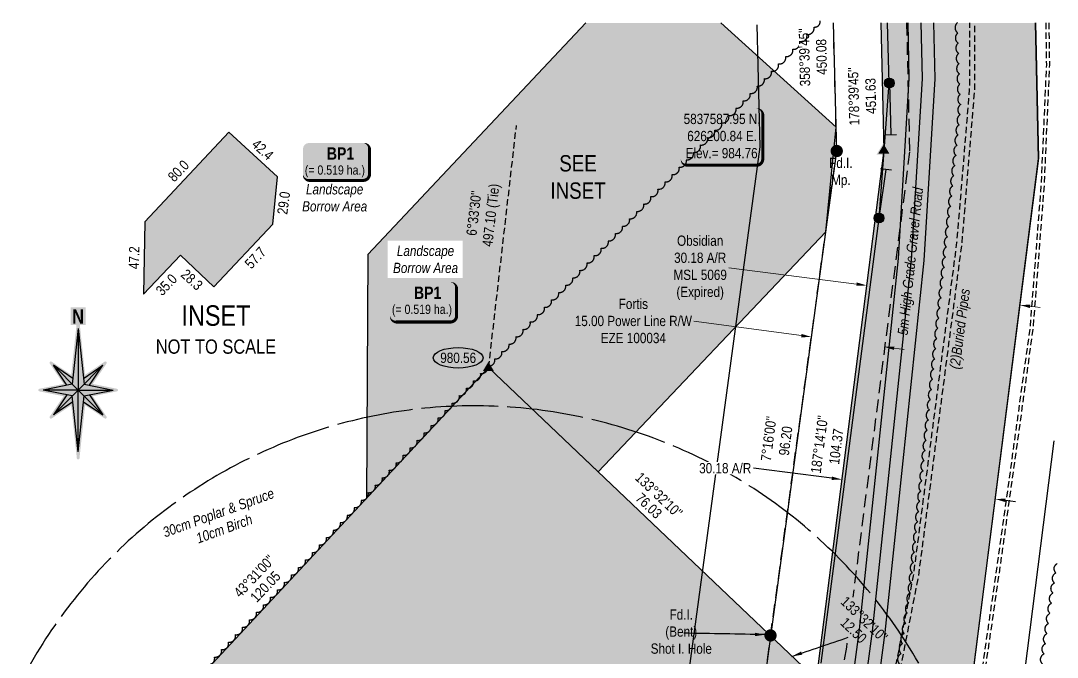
# Model space of a CAD drawing. Extents: x 621743 to 629441, y 5837005 to 5838851.
# Drawn here: x 627150 to 628163, y 5838138 to 5838760 of the extents above; entities that cross this region are included whole.
import ezdxf
from ezdxf.enums import TextEntityAlignment as Align

# ---------------------------------------------------------------- set-up
doc = ezdxf.new("R2010")
doc.units = 0
doc.header["$LTSCALE"] = 5
for name, pattern in [('0', [1, 1, 0]), ('foc-BUFFER', [16.75, 15, -1.75]), ('foc-FLOWLINE', [3.75, 2.5, -1.25]), ('foc-LSD', [8, 5, -3]), ('foc-TIELINE', [1.875, 1.25, -0.625]), ('POWERLINE5', [7.8, 2.4, -0.6, 0.6, -0.6, 0.6, -0.6, 2.4]), ('UG_PIPE', [1.875, 1.25, -0.625])]:
    doc.linetypes.add(name, pattern=pattern)
for name, color, linetype in [('AS-PIPE-UG', 44, 'UG_PIPE'), ('AS-POWER', 104, 'foc-POWER'), ('AS-POWER-EXISTING', 72, 'POWERLINE5'), ('AS-ROADS', 254, 'Continuous'), ('AS-SYMBOL', 7, 'Continuous'), ('AUX-BUFFER', 7, 'foc-BUFFER'), ('C-RW', 13, 'Continuous'), ('CG-NORTH', 7, 'Continuous'), ('DETAIL-T', 7, 'Continuous'), ('F-EZE', 190, 'foc-FLOWLINE'), ('F-RW', 190, 'Continuous'), ('L-BD', 7, 'Continuous'), ('L-MON', 1, 'Continuous'), ('L-SECTION-LSD', 7, 'foc-LSD'), ('L-TIE', 7, 'foc-TIELINE'), ('P-ELEVATION', 7, 'Continuous'), ('P-PROPOSED', 10, 'Continuous'), ('P-PROPOSED-H', 21, 'Continuous'), ('P-TEMP-BLOCKS', 250, 'Continuous'), ('P-TEMP-H', 41, 'Continuous'), ('P-TEMP_BORROW PIT', 46, 'Continuous'), ('P-TXT', 4, 'Continuous'), ('T-BUSH', 110, '0'), ('T-BUSH-T', 110, 'Continuous'), ('T-EXISTING TFA-T', 220, 'Continuous')]:
    doc.layers.add(name, color=color, linetype=linetype)
for name, color, linetype, lineweight in [('C-AR-T', 13, 'Continuous', 9), ('F-EZE-T', 190, 'Continuous', 9), ('T-TEXT', 48, 'Continuous', 18)]:
    doc.layers.add(name, color=color, linetype=linetype, lineweight=lineweight)
doc.styles.add('80', font='ARIALN.TTF', dxfattribs={"height": 10})
doc.styles.add('80CG', font='ARIALN.TTF', dxfattribs={"height": 10})
doc.styles.add('80L', font='ARIALN.TTF', dxfattribs={"height": 10})
doc.styles.add('80LS', font='ARIALNI.TTF', dxfattribs={"height": 10})
doc.styles.add('BOLD', font='ARIALNB.TTF')
doc.styles.add('foc-LtypeFont', font='ARIALN.TTF', dxfattribs={"height": 7.35})
doc.linetypes.add('foc-POWER', pattern='A,6,-1,["P",foc-LtypeFont,S=0.2,R=0,X=-0.625,Y=-0.75],-1.24,4', length=12.24)
doc.dimstyles.new('Compass 5 000', dxfattribs={"dimscale": 5, "dimtxt": 9, "dimasz": 2, "dimexe": 0.2, "dimexo": 0.0625, "dimgap": 0.5, "dimtad": 0, "dimtih": 1, "dimtoh": 1, "dimzin": 0, "dimdsep": 46, "dimtxsty": '80CG', "dimcen": 0.1, "dimse1": 1, "dimse2": 1, "dimclrd": 256, "dimclrt": 256, "dimaunit": 1, "dimadec": 4, "dimazin": 0, "dimtfac": 0.06, "dimtofl": 0, "dimtmove": 0, "dimatfit": 1, "dimfxl": 0.2, "dimtolj": 1, "dimtzin": 0, "dimlwd": -1, "dimarcsym": 0})

# ---------------------------------------------------------------- blocks, each defined once
blk = doc.blocks.new('NORTH')
h = blk.add_hatch(color=141)
h.dxf.hatch_style = 1
edge = h.paths.add_edge_path()
edge.add_line((-2.5, 97.8), (-11.3, 97.8))
edge.add_line((-11.3, 97.8), (-11.3, 124.5))
edge.add_line((-11.3, 124.5), (11.4, 124.5))
edge.add_line((11.4, 124.5), (11.4, 97.8))
edge.add_line((11.4, 97.8), (2.5, 97.8))
edge.add_line((2.5, 97.8), (10.4, 22.8))
edge.add_line((10.4, 22.8), (39.9, 42.7))
edge.add_arc((41, 41), 2, -34, 124, ccw=False)
edge.add_line((42.7, 39.9), (22, 9.2))
edge.add_line((22, 9.2), (58.3, 2))
edge.add_arc((57.9, 0), 2, -78.6499, 78.6499, ccw=False)
edge.add_line((58.3, -2), (22, -9.2))
edge.add_line((22, -9.2), (42.7, -39.9))
edge.add_arc((41, -41), 2, -124, 34, ccw=False)
edge.add_line((39.9, -42.7), (10.4, -22.8))
edge.add_line((10.4, -22.8), (2, -102.6))
edge.add_arc((0, -102.4), 2, 186, 354, ccw=False)
edge.add_line((-2, -102.6), (-10.4, -22.8))
edge.add_line((-10.4, -22.8), (-39.9, -42.7))
edge.add_arc((-41, -41), 2, 146, 304, ccw=False)
edge.add_line((-42.7, -39.9), (-22, -9.2))
edge.add_line((-22, -9.2), (-58.3, -2))
edge.add_arc((-57.9, 0), 2, 101.3501, 258.6499, ccw=False)
edge.add_line((-58.3, 2), (-22, 9.2))
edge.add_line((-22, 9.2), (-42.7, 39.9))
edge.add_arc((-41, 41), 2, 56, 214, ccw=False)
edge.add_line((-39.9, 42.7), (-10.4, 22.8))
edge.add_line((-10.4, 22.8), (-2.5, 97.8))
at = {"linetype": 'Continuous'}
for points in [[(0, 92.8), (-8.8, 8.8), (0, 0)], [(-37.3, 37.3), (-17, 7.2), (-8.8, 8.8)], [(37.3, 37.3), (7.9, 17.5), (8.8, 8.8)], [(0, 0), (-52.8, 0), (-8.8, -8.8)], [(8.8, 8.8), (0, 0), (52.8, 0)], [(8.8, -8.8), (0, 0), (0, -92.8)], [(-7.9, -17.5), (-8.8, -8.8), (-37.3, -37.3)], [(17, -7.2), (8.8, -8.8), (37.3, -37.3)]]:
    blk.add_hatch(color=14, dxfattribs=at).paths.add_polyline_path(points)
at = {"color": 14, "linetype": 'Continuous'}
for p, q in [((0, 92.8), (-8.8, 8.8)), ((0, 92.8), (0, 0)), ((0, 92.8), (8.8, 8.8)), ((0, 0), (-37.3, 37.3)), ((-17, 7.2), (-37.3, 37.3)), ((-7.9, 17.5), (-37.3, 37.3)), ((0, 0), (37.3, 37.3)), ((7.9, 17.5), (37.3, 37.3)), ((17, 7.2), (37.3, 37.3)), ((-8.8, 8.8), (-52.8, 0)), ((0, 0), (-52.8, 0)), ((0, 0), (-37.3, -37.3)), ((0, 0), (37.3, -37.3)), ((0, -92.8), (0, 0)), ((0, 0), (52.8, 0)), ((8.8, 8.8), (52.8, 0)), ((-8.8, -8.8), (-52.8, 0)), ((-17, -7.2), (-37.3, -37.3)), ((0, -92.8), (-8.8, -8.8)), ((0, -92.8), (8.8, -8.8)), ((8.8, -8.8), (52.8, 0)), ((16.9, -7), (17, -7.2)), ((17, -7.2), (37.3, -37.3)), ((-7.9, -17.5), (-37.3, -37.3)), ((7.9, -17.5), (37.3, -37.3))]:
    blk.add_line(p, q, dxfattribs=at)
at = {"color": 14, "style": 'BOLD'}
blk.add_text('N', height=21.1, dxfattribs=at).set_placement((0, 110.6), align=Align.MIDDLE_CENTER)
blk = doc.blocks.new('we')
at = {"layer": 'P-ELEVATION'}
h = blk.add_hatch(color=111, dxfattribs=at)
h.dxf.hatch_style = 1
edge = h.paths.add_edge_path()
edge.add_ellipse((0, 0), major_axis=(-24.4, 0), ratio=0.410256, start_angle=0, end_angle=360)
at = {"layer": 'P-ELEVATION', "color": 7, "flags": 128}
blk.add_lwpolyline([(0, 0, 12.5, 0, 0), (-12.4, -6.4, 0, 0, 0)], format="xyseb", dxfattribs=at)
at = {"layer": 'P-ELEVATION', "color": 7}
blk.add_ellipse((0, 0), major_axis=(-24.4, 0), ratio=0.410256, dxfattribs=at)
at = {"layer": 'P-ELEVATION', "style": '80'}
blk.add_attdef('ELEVATION', text='', height=10, dxfattribs=at).set_placement((0, 0), align=Align.MIDDLE_CENTER)
blk = doc.blocks.new('POWERPOLE')
h = blk.add_hatch(color=255)
edge = h.paths.add_edge_path()
edge.add_arc((0, 0), 0.96, 0, 360)
at = {"linetype": 'Continuous'}
for p, q in [((0.68, -0.68), (-0.68, 0.68)), ((-0.68, -0.68), (0.68, 0.68))]:
    blk.add_line(p, q, dxfattribs=at)
blk.add_circle((0, 0), 0.96, dxfattribs=at)
blk = doc.blocks.new('*U56')
at = {"color": 72}
blk.add_line((-1.1, -0.04), (1.1, 0.04), dxfattribs=at)
at = {"layer": 'AS-SYMBOL', "color": 72, "flags": 128}
blk.add_lwpolyline([(-0.32, 10.08), (0, 0)], dxfattribs=at)
blk = doc.blocks.new('*U57')
at = {"color": 72}
blk.add_line((1.09, -0.16), (-1.09, 0.16), dxfattribs=at)
at = {"layer": 'AS-SYMBOL', "color": 72, "flags": 128}
blk.add_lwpolyline([(-1.37, -9.5), (0, 0)], dxfattribs=at)
blk = doc.blocks.new('*U63')
h = blk.add_hatch(color=254)
edge = h.paths.add_edge_path()
edge.add_line((-34, -28.5), (34, -28.5))
edge.add_arc((34, -22.5), 6, 270, 360)
edge.add_line((40, -22.5), (40, 21))
edge.add_arc((34, 21), 6, 0, 90)
edge.add_line((34, 27), (-34, 27))
edge.add_arc((-34, 21), 6, 90, 180)
edge.add_line((-40, 21), (-40, -22.5))
edge.add_arc((-34, -22.5), 6, 180, 270)
at = {"color": 1, "flags": 128}
blk.add_lwpolyline([(-34, -28.5, 3, 3, 0), (34, -28.5, 3, 3, 0.414214), (40, -22.5, 3, 3, 0), (40, 21, 3, 0, 0.414214), (34, 27, 0, 0, 0), (-34, 27, 0, 0, 0.414214), (-40, 21, 0, 0, 0), (-40, -22.5, 0, 3, 0.414214)], format="xyseb", close=True, dxfattribs=at)
blk.add_lwpolyline([(106.8, -14.7, 0, 10, 0), (0, 0, 5, 5, 0)], format="xyseb", dxfattribs=at)
at = {"color": 1, "style": '80'}
blk.add_attdef('ENTER_TEXT_001', (-36, -5), '', height=10, dxfattribs=at)
blk = doc.blocks.new('*U64')
h = blk.add_hatch(color=191)
edge = h.paths.add_edge_path()
edge.add_line((-26.5, -20.4), (26.5, -20.4))
edge.add_arc((26.5, -14.4), 6, 270, 360)
edge.add_line((32.5, -14.4), (32.5, 12.5))
edge.add_arc((26.5, 12.5), 6, 0, 90)
edge.add_line((26.5, 18.5), (-26.5, 18.5))
edge.add_arc((-26.5, 12.5), 6, 90, 180)
edge.add_line((-32.5, 12.5), (-32.5, -14.4))
edge.add_arc((-26.5, -14.4), 6, 180, 270)
at = {"color": 250, "flags": 128}
blk.add_lwpolyline([(-26.5, -20.4, 3, 3, 0), (26.5, -20.4, 3, 3, 0.414214), (32.5, -14.4, 3, 3, 0), (32.5, 12.5, 3, 0, 0.414214), (26.5, 18.5, 0, 0, 0), (-26.5, 18.5, 0, 0, 0.414214), (-32.5, 12.5, 0, 0, 0), (-32.5, -14.4, 0, 3, 0.414214)], format="xyseb", close=True, dxfattribs=at)
at = {"flags": 128}
blk.add_lwpolyline([(-18, -10.7, 0, 7.5, 0), (0, 0, 0, 0, 0)], format="xyseb", dxfattribs=at)
at = {"color": 250}
for tag, p, height, style in [('TEMP_AREA_W1_001', (-9.2, 2.2), 12, 'BOLD'), ('ENTER_TEXT_001', (-30.7, -12.5), 9, '80')]:
    blk.add_attdef(tag, p, '', height=height, dxfattribs=dict(at, style=style))
blk = doc.blocks.new('*U65')
h = blk.add_hatch(color=191)
edge = h.paths.add_edge_path()
edge.add_line((-26.5, -18.1), (26.5, -18.1))
edge.add_arc((26.5, -12.1), 6, 270, 360)
edge.add_line((32.5, -12.1), (32.5, 12.5))
edge.add_arc((26.5, 12.5), 6, 0, 90)
edge.add_line((26.5, 18.5), (-26.5, 18.5))
edge.add_arc((-26.5, 12.5), 6, 90, 180)
edge.add_line((-32.5, 12.5), (-32.5, -12.1))
edge.add_arc((-26.5, -12.1), 6, 180, 270)
at = {"color": 250, "flags": 128}
blk.add_lwpolyline([(-26.5, -18.1, 3, 3, 0), (26.5, -18.1, 3, 3, 0.414214), (32.5, -12.1, 3, 3, 0), (32.5, 12.5, 3, 0, 0.414214), (26.5, 18.5, 0, 0, 0), (-26.5, 18.5, 0, 0, 0.414214), (-32.5, 12.5, 0, 0, 0), (-32.5, -12.1, 0, 3, 0.414214)], format="xyseb", close=True, dxfattribs=at)
at = {"flags": 128}
blk.add_lwpolyline([(-18, -10.7, 0, 7.5, 0), (0, 0, 0, 0, 0)], format="xyseb", dxfattribs=at)
at = {"color": 250}
for tag, p, height, style in [('TEMP_AREA_W1_001', (-9.2, 2.2), 12, 'BOLD'), ('ENTER_TEXT_001', (-30.7, -12.5), 9, '80')]:
    blk.add_attdef(tag, p, '', height=height, dxfattribs=dict(at, style=style))
blk = doc.blocks.new('*D67')
at = {"layer": 'C-AR-T', "transparency": 16777216}
for p, q in [((627966.7, 5838502.8), (627841.7, 5838518.8)), ((628136.2, 5838481.2), (628146.1, 5838479.9))]:
    blk.add_line(p, q, dxfattribs=at)
for points in [[(627966.9, 5838504.5), (627966.5, 5838501.2), (627976.6, 5838501.6)], [(628136.4, 5838482.8), (628136, 5838479.5), (628126.3, 5838482.4)]]:
    blk.add_solid(points, dxfattribs=at)
at = {"layer": 'C-AR-T', "transparency": 16777216, "insert": (627813.8, 5838518.8), "char_height": 10, "attachment_point": 5, "style": '80CG'}
blk.add_mtext('\\A1;Obsidian\\P30.18 A/R\\PMSL 5069\\P(Expired)', dxfattribs=at)
blk = doc.blocks.new('*D71')
at = {"layer": 'F-EZE-T', "transparency": 16777216}
for p, q in [((627912.7, 5838452.5), (627807.7, 5838466.8)), ((628003.3, 5838440.2), (628013.2, 5838438.9))]:
    blk.add_line(p, q, dxfattribs=at)
for points in [[(627912.9, 5838454.2), (627912.5, 5838450.9), (627922.6, 5838451.2)], [(628003.5, 5838441.9), (628003.1, 5838438.6), (627993.4, 5838441.6)]]:
    blk.add_solid(points, dxfattribs=at)
at = {"layer": 'F-EZE-T', "transparency": 16777216, "insert": (627748.5, 5838466.8), "char_height": 10, "attachment_point": 5, "style": '80CG'}
blk.add_mtext('\\A1;Fortis\\P15.00 Power Line R/W\\PEZE 100034', dxfattribs=at)
blk = doc.blocks.new('*D72')
at = {"layer": 'P-TXT', "transparency": 16777216}
for p, q in [((627942.5, 5838313.2), (627866, 5838322.9)), ((628112.1, 5838291.6), (628122.1, 5838290.3))]:
    blk.add_line(p, q, dxfattribs=at)
for points in [[(627942.7, 5838314.8), (627942.3, 5838311.5), (627952.4, 5838311.9)], [(628112.3, 5838293.2), (628111.9, 5838289.9), (628102.2, 5838292.8)]]:
    blk.add_solid(points, dxfattribs=at)
at = {"layer": 'P-TXT', "transparency": 16777216, "insert": (627838.3, 5838322.9), "char_height": 10, "attachment_point": 5, "style": '80CG', "bg_fill": 3, "box_fill_scale": 1.1, "bg_fill_color": 256, "bg_fill_true_color": 13158600, "bg_fill_transparency": 0}
blk.add_mtext('\\A1;30.18 A/R', dxfattribs=at)
blk = doc.blocks.new('STRIA')
blk.add_hatch(color=255).paths.add_polyline_path([(-0.04, 1.52), (-1.47, -0.87), (1.39, -0.87)])
blk = doc.blocks.new('STRIAA')
blk.add_blockref('STRIA', (0, 0))
blk = doc.blocks.new('STRIB')
at = {"color": 1}
blk.add_solid([(-1.12, -0.67), (-0.04, 1.13), (1.04, -0.67)], dxfattribs=at)
blk = doc.blocks.new('STRIBB')
blk.add_blockref('STRIB', (0, 0))
blk = doc.blocks.new('STRICC')
for name in ['STRIAA', 'STRIBB']:
    blk.add_blockref(name, (0, 0))
blk = doc.blocks.new('fdspike')
blk.add_blockref('STRICC', (0, 0))
blk = doc.blocks.new('fdia')
at = {"color": 255, "const_width": 1}
blk.add_lwpolyline([(-0.5, 0, 1), (0.5, 0, 1)], format="xyb", close=True, dxfattribs=at)
blk = doc.blocks.new('Fdiaa')
blk.add_blockref('fdia', (0, 0))
blk = doc.blocks.new('fdib')
at = {"color": 1, "const_width": 1.6}
blk.add_lwpolyline([(-0.4, 0, 1), (0.4, 0, 1)], format="xyb", close=True, dxfattribs=at)
at = {"color": 1}
blk.add_circle((0, 0), 0.8, dxfattribs=at)
blk = doc.blocks.new('Fdibb')
blk.add_blockref('fdib', (0, 0))
blk = doc.blocks.new('fdicc')
for name in ['Fdibb', 'Fdiaa']:
    blk.add_blockref(name, (0, 0))
blk = doc.blocks.new('FDI')
blk.add_blockref('fdicc', (0, 0))

msp = doc.modelspace()

# ---------------------------------------------------------------- hatches: boundary and pattern name
at = {"layer": 'AS-ROADS'}
h = msp.add_hatch(color=256, dxfattribs=at)
h.dxf.hatch_style = 1
h.paths.add_polyline_path([(627723.147, 5837048.202), (627748.996, 5837048.202), (627756.295, 5837075.962), (627818.666, 5837354.881), (627856.41, 5837546.82), (627915.663, 5837733.565), (627975.377, 5838019.509), (627994.311, 5838162.306), (628032.522, 5838525.906), (628043.231, 5838703.441), (628041.943, 5838758.202), (628016.936, 5838758.202), (628018.213, 5838703.901), (628007.601, 5838527.966), (627969.483, 5838165.256), (627950.716, 5838023.713), (627891.45, 5837739.917), (627832.153, 5837553.032), (627794.198, 5837360.021), (627731.999, 5837081.87)])
at = {"layer": 'P-PROPOSED-H'}
h = msp.add_hatch(color=256, dxfattribs=at)
h.dxf.hatch_style = 1
h.paths.add_polyline_path([(628141.692, 5838758.202), (628144.608, 5838625.894), (628077.099, 5838097.437), (628038.975, 5837796.408), (628020.702, 5837795.841), (627886.777, 5837791.956), (627927.392, 5838116.371), (627993.497, 5838633.836), (627990.755, 5838758.202)])
h = msp.add_hatch(color=256, dxfattribs=at)
h.dxf.hatch_style = 1
h.paths.add_polyline_path([(628036.527, 5837187.511), (627427.417, 5837171.526), (627420.702, 5837577.271), (627213.252, 5837569.496), (627197.747, 5837982.666), (627607.047, 5838421.246), (627927.392, 5838116.371), (627886.777, 5837791.956), (627962.862, 5837794.046), (628020.702, 5837795.841)])
at = {"layer": 'P-TEMP-H'}
h = msp.add_hatch(color=256, dxfattribs=at)
h.dxf.hatch_style = 1
h.paths.add_polyline_path([(627834.082, 5838758.202), (627702.073, 5838758.202), (627489.061, 5838531.899), (627487.789, 5838293.544), (627607.047, 5838421.246), (627714.13, 5838319.334), (627936.478, 5838553.88), (627946.681, 5838656.315)])
h = msp.add_hatch(color=256, dxfattribs=at)
h.dxf.hatch_style = 1
h.paths.add_polyline_path([(627306.027, 5838531.286), (627338.624, 5838500.263), (627396.117, 5838561.343), (627400.815, 5838607.718), (627353.159, 5838651.21), (627270.911, 5838563.83), (627269.743, 5838493.08), (627305.896, 5838531.148)])

# ---------------------------------------------------------------- linework, layer by layer
at = {"layer": 'AS-PIPE-UG', "flags": 128}
for points in [[(627765.697, 5837525.216), (627778.607, 5837525.126), (627819.257, 5837522.786), (627860.832, 5837540.891), (627868.687, 5837546.566), (627877.422, 5837554.411), (627881.662, 5837562.361), (627909.467, 5837622.096), (627927.557, 5837707.056), (627945.892, 5837786.116), (627968.777, 5837921.001), (627989.492, 5838050.301), (628022.357, 5838217.916), (628064.807, 5838543.481), (628077.197, 5838692.861), (628077.349, 5838758.202)], [(627881.517, 5837561.286), (627911.322, 5837621.379), (627929.489, 5837707.394), (627947.869, 5837786.625), (627973.71, 5837920.187), (627994.415, 5838049.424), (628027.294, 5838217.111), (628069.78, 5838542.951), (628082.196, 5838692.648), (628082.349, 5838758.202)], [(628151.584, 5838758.202), (628152.157, 5838717.261), (628146.917, 5838599.296), (628136.092, 5838460.141), (628105.402, 5838238.066), (628073.572, 5838017.886), (628054.662, 5837752.151), (628061.072, 5837559.701), (628064.492, 5837467.686), (628069.217, 5837397.476), (628071.547, 5837314.926), (628072.452, 5837248.271), (628068.907, 5837194.966), (628057.402, 5837182.266), (628028.262, 5837159.616), (627989.807, 5837127.141), (627932.562, 5837082.856), (627881.891, 5837048.202)], [(628154.584, 5838758.244), (628155.158, 5838717.215), (628149.912, 5838599.113), (628139.076, 5838459.819), (628108.372, 5838237.646), (628076.556, 5838017.564), (628057.665, 5837752.094), (628064.07, 5837559.807), (628067.488, 5837467.842), (628072.214, 5837397.619), (628074.546, 5837314.989), (628075.453, 5837248.192), (628071.831, 5837193.725), (628059.449, 5837180.058), (628030.151, 5837157.285), (627991.693, 5837124.807), (627934.328, 5837080.429), (627883.585, 5837045.726)]]:
    msp.add_lwpolyline(points, dxfattribs=at)
at = {"layer": 'AS-POWER'}
for p, q in [((627998.682, 5838699.416), (627996.978, 5838758.202)), ((627988.627, 5838567.416), (627998.682, 5838699.416)), ((627932.172, 5838132.486), (627988.627, 5838567.416))]:
    msp.add_line(p, q, dxfattribs=at)
at = {"layer": 'AS-ROADS', "flags": 128}
for points in [[(627723.147, 5837048.202), (627731.999, 5837081.87), (627794.198, 5837360.021), (627832.153, 5837553.032), (627891.45, 5837739.917), (627950.716, 5838023.713), (627969.483, 5838165.256), (628007.601, 5838527.966), (628018.213, 5838703.901), (628016.936, 5838758.202)], [(628029.439, 5838758.202), (628030.722, 5838703.671), (628020.062, 5838526.936), (627981.897, 5838163.781), (627963.047, 5838021.611), (627903.557, 5837736.741), (627844.282, 5837549.926), (627806.432, 5837357.451), (627744.147, 5837078.916), (627736.072, 5837048.202)], [(628041.943, 5838758.202), (628043.231, 5838703.441), (628032.522, 5838525.906), (627994.311, 5838162.306), (627975.377, 5838019.509), (627915.663, 5837733.565), (627856.41, 5837546.82), (627818.666, 5837354.881), (627756.295, 5837075.962), (627748.996, 5837048.202)]]:
    msp.add_lwpolyline(points, dxfattribs=at)
at = {"layer": 'AUX-BUFFER', "color": 251, "linetype": 'foc-BUFFER'}
msp.add_arc((627593.493, 5837883.864), 500, 207.468511, 152.531489, dxfattribs=at)
at = {"layer": 'F-EZE', "elevation": 4922.052}
for points in [[(627957.279, 5838151.98), (627956.78, 5838148.066), (627872.41, 5837654.782), (627798.414, 5837667.128), (627803.034, 5837694.481), (627822.89, 5837813.486), (627874.855, 5838098.308), (627882.611, 5838159.136), (627947.287, 5838632.936), (627944.103, 5838758.202)], [(628015.538, 5838758.202), (628018.49, 5838632.02), (627963.014, 5838196.956)]]:
    msp.add_lwpolyline(points, dxfattribs=at)
at = {"layer": 'F-RW'}
for points in [[(627862.497, 5837048.202), (628036.527, 5837187.511), (628023.641, 5837682.865), (628039.776, 5837802.116), (628144.57, 5838625.383), (628141.43, 5838758.202)], [(627942.478, 5837048.202), (628087.137, 5837164), (628073.711, 5837680.147), (628089.333, 5837795.609), (628159.861, 5838349.675)]]:
    msp.add_lwpolyline(points, dxfattribs=at)
at = {"layer": 'L-TIE'}
msp.add_line((627607.047, 5838421.246), (627634.234, 5838657.752), dxfattribs=at)
at = {"layer": 'P-PROPOSED', "flags": 128}
msp.add_lwpolyline([(628141.692, 5838758.202), (628144.608, 5838625.894), (628077.099, 5838097.437), (628038.975, 5837796.408), (628020.702, 5837795.841), (627886.777, 5837791.956), (627927.392, 5838116.371), (627993.497, 5838633.836), (627990.755, 5838758.202)], dxfattribs=at)
msp.add_lwpolyline([(628036.527, 5837187.511), (627427.417, 5837171.526), (627420.702, 5837577.271), (627213.252, 5837569.496), (627197.747, 5837982.666), (627607.047, 5838421.246), (627927.392, 5838116.371), (627886.777, 5837791.956), (627962.862, 5837794.046), (628020.702, 5837795.841)], close=True, dxfattribs=at)
at = {"layer": 'P-TEMP_BORROW PIT', "flags": 128}
msp.add_lwpolyline([(627306.027, 5838531.286), (627338.624, 5838500.263), (627396.117, 5838561.343), (627400.815, 5838607.718), (627353.159, 5838651.21), (627270.911, 5838563.83), (627269.743, 5838493.08), (627305.896, 5838531.148)], close=True, dxfattribs=at)
at = {"layer": 'T-BUSH', "flags": 128}
for points in [[(627149.731, 5837626.319, 0.52056705), (627159.721, 5837626.752, 0.52056705), (627169.712, 5837627.184, 0.52056705), (627179.703, 5837627.617, 0.52056705), (627189.693, 5837628.05, 0.52056705), (627199.684, 5837628.482, 0.52056705), (627209.675, 5837628.915, 0.52056705), (627219.665, 5837629.348, 0.52056705), (627229.656, 5837629.78, 0.52056705), (627239.646, 5837630.213, 0.52056705), (627249.637, 5837630.646, 0.52056705), (627259.628, 5837631.078, 0.52056705), (627269.618, 5837631.511, 0.52056705), (627279.609, 5837631.944, 0.52056705), (627289.6, 5837632.376, 0.52056705), (627299.59, 5837632.809, 0.52056705), (627309.581, 5837633.242, 0.52056705), (627319.572, 5837633.674, 0.52056705), (627329.562, 5837634.107, 0.52056705), (627339.553, 5837634.54, 0.52056705), (627349.547, 5837634.842, 0.52056705), (627359.546, 5837635.022, 0.52056705), (627369.544, 5837635.202, 0.52056705), (627379.543, 5837635.381, 0.52056705), (627389.541, 5837635.561, 0.52056705), (627399.539, 5837635.741, 0.52056705), (627409.538, 5837635.92, 0.52056705), (627419.536, 5837636.1, 0.52056705), (627429.535, 5837636.28, 0.52056705), (627439.533, 5837636.46, 0.52056705), (627449.531, 5837636.639, 0.52056705), (627459.53, 5837636.819, 0.52056705), (627469.528, 5837636.999, 0.52056705), (627477.689, 5837642.775, 0.52056705), (627485.848, 5837648.556, 0.52056705), (627494.008, 5837654.338, 0.52056705), (627502.167, 5837660.12, 0.52056705), (627510.326, 5837665.901, 0.52056705), (627514.651, 5837671.975, 0.52056705), (627507.464, 5837678.927, 0.52056705), (627500.276, 5837685.88, 0.52056705), (627493.088, 5837692.832, 0.52056705), (627485.9, 5837699.784, 0.52056705), (627478.712, 5837706.737, 0.52056705), (627471.524, 5837713.689, 0.52056705), (627464.336, 5837720.641, 0.52056705), (627457.148, 5837727.593, 0.52056705), (627449.96, 5837734.546, 0.52056705), (627442.773, 5837741.498, 0.52056705), (627435.585, 5837748.45, 0.52056705), (627428.397, 5837755.403, 0.52056705), (627421.209, 5837762.355, 0.52056705), (627414.021, 5837769.307, 0.52056705), (627406.833, 5837776.259, 0.52056705), (627399.645, 5837783.212, 0.52056705), (627392.457, 5837790.164, 0.52056705), (627385.269, 5837797.116, 0.52056705), (627378.082, 5837804.068, 0.52056705), (627370.894, 5837811.021, 0.52056705), (627363.706, 5837817.973, 0.52056705), (627356.518, 5837824.925, 0.52056705), (627349.33, 5837831.878, 0.52056705), (627342.142, 5837838.83, 0.52056705), (627334.954, 5837845.782, 0.52056705), (627327.766, 5837852.734, 0.52056705), (627320.578, 5837859.687, 0.52056705), (627313.391, 5837866.639, 0.52056705), (627306.203, 5837873.591, 0.52056705), (627299.015, 5837880.544, 0.52056705), (627291.827, 5837887.496, 0.52056705), (627284.639, 5837894.448, 0.52056705), (627277.451, 5837901.4, 0.52056705), (627270.263, 5837908.353, 0.52056705), (627263.075, 5837915.305, 0.52056705), (627255.887, 5837922.257, 0.52056705), (627248.7, 5837929.21, 0.52056705), (627241.512, 5837936.162, 0.52056705), (627234.324, 5837943.114, 0.52056705), (627227.136, 5837950.066, 0.52056705), (627219.948, 5837957.019, 0.52056705), (627212.76, 5837963.971, 0.52056705), (627205.572, 5837970.923, 0.52056705), (627198.384, 5837977.876, 0.52056705), (627195.769, 5837984.943, 0.52056705), (627202.597, 5837992.248, 0.52056705), (627209.426, 5837999.554, 0.52056705), (627216.255, 5838006.859, 0.52056705), (627223.083, 5838014.165, 0.52056705), (627229.912, 5838021.47, 0.52056705), (627236.741, 5838028.776, 0.52056705), (627243.569, 5838036.081, 0.52056705), (627250.398, 5838043.387, 0.52056705), (627257.227, 5838050.692, 0.52056705), (627264.055, 5838057.997, 0.52056705), (627270.884, 5838065.303, 0.52056705), (627277.713, 5838072.608, 0.52056705), (627284.541, 5838079.914, 0.52056705), (627291.37, 5838087.219, 0.52056705), (627298.199, 5838094.525, 0.52056705), (627305.027, 5838101.83, 0.52056705), (627311.856, 5838109.136, 0.52056705), (627318.685, 5838116.441, 0.52056705), (627325.513, 5838123.746, 0.52056705), (627332.342, 5838131.052, 0.52056705), (627339.17, 5838138.357, 0.52056705), (627345.999, 5838145.663, 0.52056705), (627352.828, 5838152.968, 0.52056705), (627359.656, 5838160.274, 0.52056705), (627366.485, 5838167.579, 0.52056705), (627373.314, 5838174.885, 0.52056705), (627380.142, 5838182.19, 0.52056705), (627386.971, 5838189.495, 0.52056705), (627393.8, 5838196.801, 0.52056705), (627400.628, 5838204.106, 0.52056705), (627407.457, 5838211.412, 0.52056705), (627414.286, 5838218.717, 0.52056705), (627421.114, 5838226.023, 0.52056705), (627427.943, 5838233.328, 0.52056705), (627434.772, 5838240.633, 0.52056705), (627441.6, 5838247.939, 0.52056705), (627448.429, 5838255.244, 0.52056705), (627455.258, 5838262.55, 0.52056705), (627462.086, 5838269.855, 0.52056705), (627468.915, 5838277.161, 0.52056705), (627475.744, 5838284.466, 0.52056705), (627482.572, 5838291.772, 0.52056705), (627489.401, 5838299.077, 0.52056705), (627496.23, 5838306.382, 0.52056705), (627503.058, 5838313.688, 0.52056705), (627509.887, 5838320.993, 0.52056705), (627516.716, 5838328.299, 0.52056705), (627523.544, 5838335.604, 0.52056705), (627530.373, 5838342.91, 0.52056705), (627537.201, 5838350.215, 0.52056705), (627544.03, 5838357.521, 0.52056705), (627550.859, 5838364.826, 0.52056705), (627557.687, 5838372.131, 0.52056705), (627564.516, 5838379.437, 0.52056705), (627571.432, 5838386.66, 0.52056705), (627578.366, 5838393.865, 0.52056705), (627585.3, 5838401.07, 0.52056705), (627592.235, 5838408.276, 0.52056705), (627599.169, 5838415.481, 0.52056705), (627606.103, 5838422.686, 0.52056705), (627613.038, 5838429.891, 0.52056705), (627619.972, 5838437.096, 0.52056705), (627626.906, 5838444.302, 0.52056705), (627633.841, 5838451.507, 0.52056705), (627640.775, 5838458.712, 0.52056705), (627647.709, 5838465.917, 0.52056705), (627654.644, 5838473.122, 0.52056705), (627661.578, 5838480.328, 0.52056705), (627668.512, 5838487.533, 0.52056705), (627675.447, 5838494.738, 0.52056705), (627682.381, 5838501.943, 0.52056705), (627689.315, 5838509.148, 0.52056705), (627696.25, 5838516.354, 0.52056705), (627703.184, 5838523.559, 0.52056705), (627710.118, 5838530.764, 0.52056705), (627717.053, 5838537.969, 0.52056705), (627723.987, 5838545.175, 0.52056705), (627730.921, 5838552.38, 0.52056705), (627737.856, 5838559.585, 0.52056705), (627744.79, 5838566.79, 0.52056705), (627751.724, 5838573.995, 0.52056705), (627758.659, 5838581.201, 0.52056705), (627765.593, 5838588.406, 0.52056705), (627772.527, 5838595.611, 0.52056705), (627779.462, 5838602.816, 0.52056705), (627786.396, 5838610.021, 0.52056705), (627793.33, 5838617.227, 0.52056705), (627800.265, 5838624.432, 0.52056705), (627807.199, 5838631.637, 0.52056705), (627814.133, 5838638.842, 0.52056705), (627821.067, 5838646.047, 0.52056705), (627828.002, 5838653.253, 0.52056705), (627834.936, 5838660.458, 0.52056705), (627841.87, 5838667.663, 0.52056705), (627848.805, 5838674.868, 0.52056705), (627855.739, 5838682.074, 0.52056705), (627862.673, 5838689.279, 0.52056705), (627869.608, 5838696.484, 0.52056705), (627876.542, 5838703.689, 0.52056705), (627883.476, 5838710.894, 0.52056705), (627890.411, 5838718.1, 0.52056705), (627897.345, 5838725.305, 0.52056705), (627904.279, 5838732.51, 0.52056705), (627911.214, 5838739.715, 0.52056705), (627918.148, 5838746.92, 0.52056705), (627925.082, 5838754.126, 0.52056705), (627931.008, 5838760.282, 0.52056705)], [(628065.302, 5838758.318, 0.52056705), (628065.69, 5838748.326, 0.52056705), (628066.077, 5838738.333, 0.52056705), (628066.464, 5838728.341, 0.52056705), (628066.851, 5838718.348, 0.52056705), (628067.239, 5838708.356, 0.52056705), (628067.626, 5838698.363, 0.52056705), (628068.013, 5838688.371, 0.52056705), (628068.4, 5838678.378, 0.52056705), (628067.996, 5838668.412, 0.52056705), (628066.956, 5838658.466, 0.52056705), (628065.917, 5838648.52, 0.52056705), (628064.877, 5838638.574, 0.52056705), (628063.837, 5838628.628, 0.52056705), (628062.797, 5838618.683, 0.52056705), (628061.758, 5838608.737, 0.52056705), (628060.718, 5838598.791, 0.52056705), (628059.678, 5838588.845, 0.52056705), (628058.638, 5838578.899, 0.52056705), (628057.599, 5838568.954, 0.52056705), (628056.559, 5838559.008, 0.52056705), (628055.519, 5838549.062, 0.52056705), (628054.479, 5838539.116, 0.52056705), (628053.44, 5838529.17, 0.52056705), (628052.4, 5838519.225, 0.52056705), (628051.36, 5838509.279, 0.52056705), (628050.32, 5838499.333, 0.52056705), (628049.281, 5838489.387, 0.52056705), (628048.241, 5838479.441, 0.52056705), (628047.201, 5838469.496, 0.52056705), (628046.161, 5838459.55, 0.52056705), (628045.122, 5838449.604, 0.52056705), (628044.082, 5838439.658, 0.52056705), (628043.042, 5838429.712, 0.52056705), (628042.002, 5838419.767, 0.52056705), (628040.963, 5838409.821, 0.52056705), (628039.923, 5838399.875, 0.52056705), (628038.883, 5838389.929, 0.52056705), (628037.843, 5838379.983, 0.52056705), (628036.804, 5838370.038, 0.52056705), (628035.764, 5838360.092, 0.52056705), (628034.724, 5838350.146, 0.52056705), (628033.684, 5838340.2, 0.52056705), (628032.645, 5838330.254, 0.52056705), (628031.605, 5838320.309, 0.52056705), (628030.565, 5838310.363, 0.52056705), (628029.525, 5838300.417, 0.52056705), (628028.486, 5838290.471, 0.52056705), (628027.446, 5838280.525, 0.52056705), (628026.406, 5838270.58, 0.52056705), (628025.366, 5838260.634, 0.52056705), (628024.327, 5838250.688, 0.52056705), (628023.287, 5838240.742, 0.52056705), (628022.247, 5838230.796, 0.52056705), (628021.207, 5838220.851, 0.52056705), (628020.168, 5838210.905, 0.52056705), (628019.128, 5838200.959, 0.52056705), (628017.732, 5838191.059, 0.52056705), (628016.217, 5838181.175, 0.52056705), (628014.702, 5838171.29, 0.52056705), (628013.187, 5838161.405, 0.52056705), (628011.672, 5838151.521, 0.52056705), (628010.156, 5838141.636, 0.52056705), (628008.641, 5838131.752, 0.52056705), (628007.126, 5838121.867, 0.52056705), (628005.611, 5838111.983, 0.52056705), (628004.096, 5838102.098, 0.52056705), (628002.581, 5838092.214, 0.52056705), (628001.066, 5838082.329, 0.52056705), (627999.551, 5838072.444, 0.52056705), (627998.036, 5838062.56, 0.52056705), (627996.521, 5838052.675, 0.52056705), (627995.006, 5838042.791, 0.52056705), (627993.491, 5838032.906, 0.52056705), (627991.976, 5838023.022, 0.52056705), (627990.461, 5838013.137, 0.52056705), (627988.946, 5838003.252, 0.52056705), (627987.431, 5837993.368, 0.52056705), (627985.916, 5837983.483, 0.52056705), (627984.401, 5837973.599, 0.52056705), (627982.886, 5837963.714, 0.52056705), (627981.37, 5837953.83, 0.52056705), (627979.855, 5837943.945, 0.52056705), (627978.34, 5837934.06, 0.52056705), (627976.825, 5837924.176, 0.52056705), (627975.31, 5837914.291, 0.52056705), (627973.795, 5837904.407, 0.52056705), (627972.28, 5837894.522, 0.52056705), (627970.765, 5837884.638, 0.52056705), (627969.25, 5837874.753, 0.52056705), (627967.735, 5837864.869, 0.52056705), (627966.22, 5837854.984, 0.52056705), (627964.705, 5837845.099, 0.52056705), (627963.19, 5837835.215, 0.52056705), (627961.675, 5837825.33, 0.52056705), (627960.16, 5837815.446, 0.52056705), (627958.645, 5837805.561, 0.52056705), (627957.13, 5837795.677, 0.52056705), (627955.615, 5837785.792, 0.52056705), (627954.1, 5837775.907, 0.52056705), (627952.584, 5837766.023, 0.52056705), (627951.069, 5837756.138, 0.52056705), (627949.554, 5837746.254, 0.52056705), (627948.03, 5837736.371, 0.52056705), (627946.493, 5837726.489, 0.52056705), (627944.957, 5837716.608, 0.52056705), (627943.42, 5837706.727, 0.52056705), (627941.884, 5837696.846, 0.52056705), (627940.347, 5837686.964, 0.52056705), (627938.811, 5837677.083, 0.52056705), (627937.274, 5837667.202, 0.52056705), (627935.737, 5837657.321, 0.52056705), (627934.201, 5837647.439, 0.52056705), (627932.664, 5837637.558, 0.52056705), (627931.128, 5837627.677, 0.52056705), (627929.591, 5837617.796, 0.52056705), (627928.055, 5837607.914, 0.52056705), (627926.518, 5837598.033, 0.52056705), (627924.982, 5837588.152, 0.52056705), (627923.445, 5837578.271, 0.52056705), (627921.909, 5837568.389, 0.52056705), (627920.372, 5837558.508, 0.52056705), (627918.836, 5837548.627, 0.52056705), (627917.299, 5837538.746, 0.52056705), (627915.763, 5837528.864, 0.52056705), (627919.608, 5837520.678, 0.52056705), (627926.528, 5837513.459, 0.52056705), (627933.448, 5837506.24, 0.52056705), (627940.369, 5837499.022, 0.52056705), (627947.723, 5837492.536, 0.52056705), (627957.381, 5837489.945, 0.52056705), (627967.04, 5837487.354, 0.52056705), (627976.698, 5837484.763, 0.52056705), (627986.357, 5837482.172, 0.52056705), (627996.016, 5837479.581, 0.52056705), (628005.674, 5837476.99, 0.52056705), (628015.333, 5837474.399, 0.52056705), (628024.319, 5837471.988, 0.52056705)], [(627982.468, 5837045.843, -0.52056705), (627990.331, 5837052.017, -0.52056705), (627998.193, 5837058.19, -0.52056705), (628006.056, 5837064.363, -0.52056705), (628013.918, 5837070.536, -0.52056705), (628021.781, 5837076.71, -0.52056705), (628029.643, 5837082.883, -0.52056705), (628037.506, 5837089.056, -0.52056705), (628045.368, 5837095.23, -0.52056705), (628053.231, 5837101.403, -0.52056705), (628061.094, 5837107.576, -0.52056705), (628068.956, 5837113.749, -0.52056705), (628076.819, 5837119.923, -0.52056705), (628084.681, 5837126.096, -0.52056705), (628092.544, 5837132.269, -0.52056705), (628100.406, 5837138.442, -0.52056705), (628108.269, 5837144.616, -0.52056705), (628115.536, 5837151.258, -0.52056705), (628116.755, 5837161.179, -0.52056705), (628117.968, 5837171.102, -0.52056705), (628119.18, 5837181.025, -0.52056705), (628120.392, 5837190.947, -0.52056705), (628121.605, 5837200.87, -0.52056705), (628122.817, 5837210.793, -0.52056705), (628124.029, 5837220.715, -0.52056705), (628125.241, 5837230.638, -0.52056705), (628126.454, 5837240.561, -0.52056705), (628127.666, 5837250.483, -0.52056705), (628128.878, 5837260.406, -0.52056705), (628130.091, 5837270.329, -0.52056705), (628131.303, 5837280.251, -0.52056705), (628132.515, 5837290.174, -0.52056705), (628133.728, 5837300.097, -0.52056705), (628134.94, 5837310.019, -0.52056705), (628136.152, 5837319.942, -0.52056705), (628137.365, 5837329.865, -0.52056705), (628138.577, 5837339.787, -0.52056705), (628139.789, 5837349.71, -0.52056705), (628140.958, 5837359.637, -0.52056705), (628141.928, 5837369.587, -0.52056705), (628142.898, 5837379.536, -0.52056705), (628143.867, 5837389.485, -0.52056705), (628144.837, 5837399.435, -0.52056705), (628145.807, 5837409.384, -0.52056705), (628146.777, 5837419.333, -0.52056705), (628147.747, 5837429.283, -0.52056705), (628148.717, 5837439.232, -0.52056705), (628149.686, 5837449.181, -0.52056705), (628150.656, 5837459.13, -0.52056705), (628151.626, 5837469.08, -0.52056705), (628152.596, 5837479.029, -0.52056705), (628153.566, 5837488.978, -0.52056705), (628154.536, 5837498.928, -0.52056705), (628155.505, 5837508.877, -0.52056705), (628154.299, 5837518.77, -0.52056705), (628152.783, 5837528.651, -0.52056705), (628151.266, 5837538.532, -0.52056705), (628149.75, 5837548.412, -0.52056705), (628148.233, 5837558.293, -0.52056705), (628146.717, 5837568.174, -0.52056705), (628145.2, 5837578.055, -0.52056705), (628143.684, 5837587.935, -0.52056705), (628142.167, 5837597.816, -0.52056705), (628140.651, 5837607.697, -0.52056705), (628139.134, 5837617.578, -0.52056705), (628137.618, 5837627.458, -0.52056705), (628136.102, 5837637.339, -0.52056705), (628134.585, 5837647.22, -0.52056705), (628133.069, 5837657.101, -0.52056705), (628131.552, 5837666.981, -0.52056705), (628130.036, 5837676.862, -0.52056705), (628128.519, 5837686.743, -0.52056705), (628127.003, 5837696.624, -0.52056705), (628125.486, 5837706.504, -0.52056705), (628123.97, 5837716.385, -0.52056705), (628122.453, 5837726.266, -0.52056705), (628120.937, 5837736.147, -0.52056705), (628119.42, 5837746.027, -0.52056705), (628117.904, 5837755.908, -0.52056705), (628116.387, 5837765.789, -0.52056705), (628114.871, 5837775.67, -0.52056705), (628113.354, 5837785.55, -0.52056705), (628111.838, 5837795.431, -0.52056705), (628110.321, 5837805.312, -0.52056705), (628108.805, 5837815.193, -0.52056705), (628107.289, 5837825.073, -0.52056705), (628105.772, 5837834.954, -0.52056705), (628106.317, 5837844.842, -0.52056705), (628107.769, 5837854.732, -0.52056705), (628109.221, 5837864.622, -0.52056705), (628110.674, 5837874.513, -0.52056705), (628112.126, 5837884.403, -0.52056705), (628113.578, 5837894.294, -0.52056705), (628115.03, 5837904.184, -0.52056705), (628116.482, 5837914.075, -0.52056705), (628117.934, 5837923.965, -0.52056705), (628119.387, 5837933.855, -0.52056705), (628120.839, 5837943.746, -0.52056705), (628122.291, 5837953.636, -0.52056705), (628123.743, 5837963.527, -0.52056705), (628125.195, 5837973.417, -0.52056705), (628126.647, 5837983.307, -0.52056705), (628128.1, 5837993.198, -0.52056705), (628129.552, 5838003.088, -0.52056705), (628131.004, 5838012.979, -0.52056705), (628132.456, 5838022.869, -0.52056705), (628133.908, 5838032.759, -0.52056705), (628135.361, 5838042.65, -0.52056705), (628136.813, 5838052.54, -0.52056705), (628138.265, 5838062.431, -0.52056705), (628139.717, 5838072.321, -0.52056705), (628141.169, 5838082.212, -0.52056705), (628142.621, 5838092.102, -0.52056705), (628144.074, 5838101.992, -0.52056705), (628145.526, 5838111.883, -0.52056705), (628146.978, 5838121.773, -0.52056705), (628148.43, 5838131.664, -0.52056705), (628149.882, 5838141.554, -0.52056705), (628151.334, 5838151.444, -0.52056705), (628152.787, 5838161.335, -0.52056705), (628154.239, 5838171.225, -0.52056705), (628155.691, 5838181.116, -0.52056705), (628157.143, 5838191.006, -0.52056705), (628158.595, 5838200.896, -0.52056705), (628160.047, 5838210.787, -0.52056705), (628161.5, 5838220.677, -0.52056705), (628162.828, 5838229.722, -0.52056705)]]:
    msp.add_lwpolyline(points, format="xyb", dxfattribs=at)

# ---------------------------------------------------------------- block references
at = {"layer": 'AS-POWER-EXISTING', "xscale": 4.998225049999982, "yscale": 4.998225049999982, "zscale": 4.998225049999982}
for p in [(627998.682, 5838699.416), (627988.627, 5838567.416)]:
    msp.add_blockref('POWERPOLE', p, dxfattribs=at)
at = {"layer": 'AS-SYMBOL', "xscale": 4.998225049999982, "yscale": 4.998225049999982, "zscale": 4.998225049999982}
for name, p in [('*U56', (628000.292, 5838649.021)), ('*U57', (627995.477, 5838614.891))]:
    msp.add_blockref(name, p, dxfattribs=at)
at = {"layer": 'CG-NORTH', "xscale": 0.6499999999999976, "yscale": 0.6499999999999976, "zscale": 0.6499999999999976}
msp.add_blockref('NORTH', (627205.861, 5838399.328), dxfattribs=at)
at = {"layer": 'DETAIL-T'}
ref = msp.add_blockref('*U63', (627834.965, 5838647.54), dxfattribs=at)
ref.add_attrib('ENTER_TEXT_001', '5837587.95 N.', (627797.646, 5838659.312), dxfattribs={"layer": '0', "color": 1, "height": 10, "style": '80'})
ref.add_attrib('ENTER_TEXT_002', '626200.84 E.', (627801.169, 5838642.605), dxfattribs={"layer": '0', "color": 1, "height": 10, "style": '80'})
ref.add_attrib('ENTER_TEXT_003', 'Elev.= 984.76', (627799.59, 5838625.897), dxfattribs={"layer": '0', "color": 1, "height": 10, "style": '80'})
at = {"layer": 'L-MON'}
for name, p, xscale, yscale, zscale in [('fdspike', (627993.497, 5838633.836), 4.99999999999999, 4.99999999999999, 4.99999999999999), ('FDI', (627947.287, 5838632.936, 4923.8), 4.998225049999982, 4.998225049999982, 4.998225049999982), ('fdspike', (627607.047, 5838421.246), 4.99999999999999, 4.99999999999999, 4.99999999999999), ('FDI', (627882.552, 5838159.471), 4.998225049999982, 4.998225049999982, 4.998225049999982)]:
    msp.add_blockref(name, p, dxfattribs=dict(at, xscale=xscale, yscale=yscale, zscale=zscale))
at = {"layer": 'L-SECTION-LSD', "xscale": 0.99964501, "yscale": 0.99964501, "zscale": 0.99964501}
msp.add_blockref('we', (627577.278, 5838430.838), dxfattribs=at).add_auto_attribs({'ELEVATION': '980.56'})

# ---------------------------------------------------------------- texts
at = {"layer": 'AS-PIPE-UG', "insert": (628062.531, 5838459.756), "char_height": 9.99645, "width": 78.99419, "attachment_point": 2, "rotation": 82.571188, "style": '80L'}
msp.add_mtext('{\\fArial Narrow|b0|i1|c0|p34;(2)Buried Pipes}', dxfattribs=at)
at = {"layer": 'DETAIL-T', "color": 3, "attachment_point": 5, "style": '80CG'}
for s, insert, char_height, width in [('SEE\\PINSET', (627694.42, 5838607.497), 16, 53.79165), ('INSET\\P{\\H0.7x;NOT TO SCALE}', (627340.561, 5838458.385), 20, 116.9749)]:
    msp.add_mtext(s, dxfattribs=dict(at, insert=insert, char_height=char_height, width=width))
at = {"layer": 'L-BD', "style": '80L'}
for s, height, rotation, p in [("133°32'10''", 9.99645, 316.4639, (627773.481, 5838296.652)), ('76.03', 9.9965, 316.4639, (627763.669, 5838286.326)), ("43°31'00''", 9.9965, 46.4775, (627377.991, 5838217.539)), ('120.05', 9.9965, 46.4775, (627388.864, 5838207.213)), ("133°32'10''", 9.99645, 316.1335, (627974.2, 5838175.356)), ('12.50', 9.9965, 316.1335, (627963.809, 5838164.546))]:
    msp.add_text(s, height=height, rotation=rotation, dxfattribs=at).set_placement(p, align=Align.MIDDLE)
at = {"layer": 'L-MON', "char_height": 10, "attachment_point": 5, "style": '80CG'}
for s, insert in [('\\A1;Fd.I.\\PMp.', (627951.323, 5838611.502)), ('\\A1;Fd.I.\\P(Bent)\\PShot I. Hole', (627795.341, 5838163.22))]:
    msp.add_mtext(s, dxfattribs=dict(at, insert=insert))
at = {"layer": 'P-TEMP_BORROW PIT', "style": '80L'}
for s, rotation, p in [('42.4', 317.615612, (627386.293, 5838634.37)), ('80.0', 46.4775, (627303.85, 5838613.555)), ('29.0', 82.516018, (627406.695, 5838582.143)), ('47.2', 89.054129, (627260.399, 5838528.661)), ('57.7', 46.4775, (627379.142, 5838528.54)), ('35.0', 46.4775, (627292.116, 5838502.318)), ('28.3', 317.615612, (627317.046, 5838507.188))]:
    msp.add_text(s, height=9.9965, rotation=rotation, dxfattribs=at).set_placement(p, align=Align.MIDDLE)
at = {"layer": 'T-BUSH-T', "insert": (627341.189, 5838284.155), "char_height": 10, "width": 120.91173, "attachment_point": 2, "rotation": 20, "style": '80LS'}
msp.add_mtext('30cm Poplar & Spruce\\P10cm Birch ', dxfattribs=at)
at = {"layer": 'T-TEXT', "insert": (628014.226, 5838525.768), "char_height": 9.99645, "width": 145.78493, "attachment_point": 2, "rotation": 84.000644, "style": '80L'}
msp.add_mtext('{\\fArial Narrow|b0|i1|c0|p34;5m High Grade Gravel Road}', dxfattribs=at)

# ---------------------------------------------------------------- dimensions: what is measured, and where the dimension line sits
at = {"layer": 'C-AR-T'}
dim = msp.add_linear_dim(base=(627976.6, 5838501.569), p1=(628123.915, 5838463.903), p2=(627974.231, 5838483.025), angle=172.720023, text='Obsidian\\P30.18 A/R\\PMSL 5069\\P(Expired)', dimstyle='Compass 5 000', dxfattribs=at)
dim.commit()
dim.dimension.update_dxf_attribs({"geometry": '*D67', "text_midpoint": (627813.769, 5838518.803), "dimtype": 161})
at = {"layer": 'F-EZE-T'}
dim = msp.add_linear_dim(base=(627922.628, 5838451.193), p1=(628007.161, 5838543.173, 4922.052), p2=(627936.41, 5838552.773), angle=172.273434, text='Fortis\\P15.00 Power Line R/W\\PEZE 100034', dimstyle='Compass 5 000', dxfattribs=at)
dim.commit()
dim.dimension.update_dxf_attribs({"geometry": '*D71', "text_midpoint": (627748.546, 5838466.788), "dimtype": 161})

# ---------------------------------------------------------------- leaders
at = {"layer": 'L-BD', "path_type": 1}
msp.add_leader([(627903.557, 5838139.055), (627958.543, 5838157.703)], dimstyle='Compass 5 000', override={"dimgap": 0.5, "dimtad": 0}, dxfattribs=at)
at = {"layer": 'L-MON', "path_type": 1}
msp.add_leader([(627877.522, 5838160.284), (627797.998, 5838161.744)], dimstyle='Compass 5 000', override={"dimgap": 0.5, "dimtad": 0}, dxfattribs=at)

# ---------------------------------------------------------------- next in the draw order: texts
at = {"layer": 'L-BD', "insert": (627958.863, 5838686.241), "char_height": 9.99645, "width": 26.26903, "attachment_point": 2, "rotation": 91.3403, "style": '80L', "bg_fill": 3, "box_fill_scale": 1, "bg_fill_color": 256, "bg_fill_transparency": 0}
msp.add_mtext("178°39'45''\\P451.63", dxfattribs=at)
at = {"layer": 'T-EXISTING TFA-T', "insert": (627424.451, 5838600.556), "char_height": 9.99645, "attachment_point": 1, "style": '80L', "bg_fill": 3, "box_fill_scale": 1.15, "bg_fill_color": 256, "bg_fill_true_color": 256, "bg_fill_transparency": 0}
msp.add_mtext_dynamic_manual_height_columns('\\pi4.0844;{\\fArial Narrow|b0|i1|c0|p34;Landscape \\P\\pi0.31015;Borrow Area}', width=63.53793, gutter_width=50, heights=[0], dxfattribs=at)
at = {"layer": 'T-EXISTING TFA-T', "insert": (627513.291, 5838540.371), "char_height": 9.99645, "attachment_point": 1, "style": '80L', "bg_fill": 2}
msp.add_mtext_dynamic_manual_height_columns('\\pi4.0844;{\\fArial Narrow|b0|i1|c0|p34;Landscape \\P\\pi0.31015;Borrow Area}', width=63.53793, gutter_width=50, heights=[0], dxfattribs=at)

# ---------------------------------------------------------------- next in the draw order: linework, layer by layer
at = {"layer": 'C-RW', "flags": 128}
for points in [[(627149.861, 5837616.335), (627372.729, 5837624.127), (627602.617, 5837917.595), (627874.792, 5838098.621), (627947.287, 5838632.936), (627944.103, 5838758.202)], [(627869.127, 5838756.297), (627872.158, 5838637.051), (627800.129, 5838105.814), (627568.39, 5837954.953), (627367.871, 5837698.976), (627149.861, 5837691.354)]]:
    msp.add_lwpolyline(points, dxfattribs=at)
at = {"layer": 'P-TEMP_BORROW PIT', "flags": 128}
msp.add_lwpolyline([(627702.073, 5838758.202), (627489.061, 5838531.899), (627487.789, 5838293.544), (627607.047, 5838421.246), (627714.13, 5838319.334), (627936.478, 5838553.88), (627944.23, 5838630.299), (627944.23, 5838630.299), (627946.681, 5838656.315), (627834.082, 5838758.202)], dxfattribs=at)

# ---------------------------------------------------------------- next in the draw order: block references
at = {"layer": 'P-TEMP-BLOCKS'}
for name, p in [('*U65', (627458.098, 5838622.343)), ('*U64', (627543.23, 5838486.23))]:
    msp.add_blockref(name, p, dxfattribs=at).add_auto_attribs({'TEMP_AREA_W1_001': 'BP1', 'ENTER_TEXT_001': '(= 0.519 ha.)'})

# ---------------------------------------------------------------- next in the draw order: texts
at = {"layer": 'L-BD', "insert": (627587.647, 5838572.727), "char_height": 9.99645, "width": 61.14923, "attachment_point": 2, "rotation": 83.4423, "style": '80L'}
msp.add_mtext("6°33'30''\\P497.10 (Tie)", dxfattribs=at)

# ---------------------------------------------------------------- next in the draw order: texts
at = {"layer": 'L-BD', "attachment_point": 2, "style": '80L', "bg_fill": 3, "box_fill_scale": 1, "bg_fill_color": 256, "bg_fill_transparency": 0}
for s, insert, char_height, width, rotation in [("358°39'45''\\P450.08", (627910.732, 5838724.411), 9.99645, 26.26903, 91.3403), ("7°16'00''\\P96.20", (627875.745, 5838352.419), 9.9965, 30.40223, 82.7329), ("187°14'10''\\P104.37", (627925.297, 5838346.869, -4923.8), 10, 30.40223, 82.7329)]:
    msp.add_mtext(s, dxfattribs=dict(at, insert=insert, char_height=char_height, width=width, rotation=rotation))

# ---------------------------------------------------------------- next in the draw order: dimensions: what is measured, and where the dimension line sits
at = {"layer": 'P-TXT'}
dim = msp.add_linear_dim(base=(628102.214, 5838292.843), p1=(627966.606, 5838423.34), p2=(628116.398, 5838404.273), angle=352.745785, text='30.18 A/R', dimstyle='Compass 5 000', override={"dimtfill": 1}, dxfattribs=at)
dim.commit()
dim.dimension.update_dxf_attribs({"geometry": '*D72', "text_midpoint": (627838.323, 5838322.912), "dimtype": 161})

doc.saveas('drawing.dxf')
